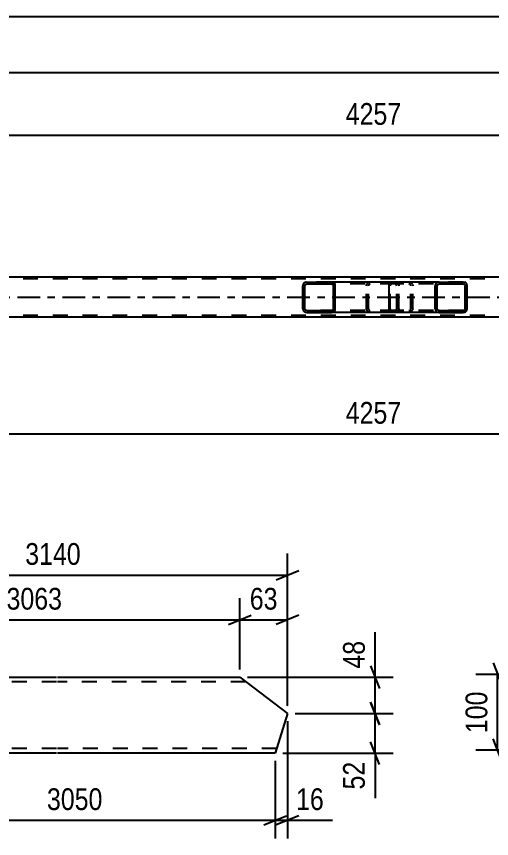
# Model space of a CAD drawing. Header units: millimetres. Extents: x 0 to 841, y 0 to 594.
# Drawn here: x 538.6 to 601.2, y 160.9 to 269.1 of the extents above; entities that cross this region are included whole.
import ezdxf

# ---------------------------------------------------------------- set-up
doc = ezdxf.new("R2010")
doc.units = ezdxf.units.MM
doc.linetypes.add('DXK_LINE_DOT2', pattern=[3.9198, 1.9599, -1.9599])
doc.linetypes.add('DXK_LINE_DOT3', pattern=[5.9187, 2.979, -0.9799, 0.9799, -0.9799])
doc.styles.add('Arial Narrow', font='ARIALN.TTF', dxfattribs={"height": 0.2})

# ---------------------------------------------------------------- blocks, each defined once
blk = doc.blocks.new('Part-103609051-3176 - 3096')
at = {"color": 7, "linetype": 'DXK_LINE_DOT2'}
for p, q in [((768.81, 234.51), (106.7, 234.51)), ((768.81, 229.71), (106.7, 229.71))]:
    blk.add_line(p, q, dxfattribs=at)
at = {"color": 2, "linetype": 'Continuous'}
for p, q in [((669.96, 234.75), (505.69, 234.75)), ((669.96, 229.47), (505.69, 229.47))]:
    blk.add_line(p, q, dxfattribs=at)
at = {"color": 7, "linetype": 'DXK_LINE_DOT3'}
blk.add_line((106.7, 232.11), (768.81, 232.11), dxfattribs=at)
blk = doc.blocks.new('Part-103609051-3283 - 3096')
at = {"linetype": 'Continuous'}
h = blk.add_hatch(dxfattribs=at)
h.set_pattern_fill('', scale=0.7, style=0, pattern_type=0)
h.set_pattern_definition([(45, (597.9045, 233.815), (-1.57154, 1.57154), [])])
h.paths.add_polyline_path([(597.94, 233.63), (597.9, 233.82), (597.8, 233.97), (597.63, 234.07), (597.44, 234.11), (594.26, 234.11), (594.06, 234.07), (593.9, 233.97), (593.79, 233.82), (593.75, 233.63), (593.75, 230.59), (593.79, 230.41), (593.9, 230.25), (594.06, 230.15), (594.26, 230.11), (597.44, 230.11), (597.63, 230.15), (597.8, 230.25), (597.9, 230.41), (597.94, 230.59)])
h.paths.add_polyline_path([(597.67, 230.5), (597.62, 230.42), (597.54, 230.37), (597.44, 230.35), (594.26, 230.35), (594.16, 230.37), (594.08, 230.42), (594.02, 230.5), (594, 230.59), (594, 233.63), (594.02, 233.72), (594.08, 233.8), (594.16, 233.85), (594.26, 233.87), (597.44, 233.87), (597.54, 233.85), (597.62, 233.8), (597.67, 233.72), (597.69, 233.63), (597.69, 230.59)])
at = {"color": 2, "linetype": 'Continuous'}
for p, q in [((587.68, 233.63), (587.7, 233.82)), ((587.7, 233.82), (587.76, 233.97)), ((587.76, 233.97), (587.85, 234.07)), ((587.85, 234.07), (587.95, 234.11)), ((594.26, 234.11), (587.95, 234.11)), ((593.79, 233.82), (593.75, 233.63)), ((594, 233.63), (594.02, 233.72)), ((594.02, 233.72), (594.08, 233.8)), ((594.26, 234.11), (594.06, 234.07)), ((594.08, 233.8), (594.16, 233.85)), ((594.16, 233.85), (594.26, 233.87)), ((594.26, 234.11), (597.44, 234.11)), ((594.26, 233.87), (597.44, 233.87)), ((597.63, 234.07), (597.44, 234.11)), ((597.44, 233.87), (597.54, 233.85)), ((597.54, 233.85), (597.62, 233.8)), ((597.62, 233.8), (597.67, 233.72)), ((597.67, 233.72), (597.69, 233.63)), ((597.94, 233.63), (597.9, 233.82)), ((587.68, 230.59), (587.68, 233.63)), ((593.75, 230.59), (593.75, 233.63)), ((594, 230.59), (594, 233.63)), ((597.69, 230.59), (597.69, 233.63)), ((597.94, 230.59), (597.94, 233.63)), ((587.7, 230.41), (587.68, 230.59)), ((593.75, 230.59), (593.79, 230.41)), ((594.02, 230.5), (594, 230.59)), ((594.08, 230.42), (594.02, 230.5)), ((597.67, 230.5), (597.62, 230.42)), ((597.69, 230.59), (597.67, 230.5)), ((597.9, 230.41), (597.94, 230.59)), ((587.76, 230.25), (587.7, 230.41)), ((587.85, 230.15), (587.76, 230.25)), ((587.95, 230.11), (587.85, 230.15)), ((594.26, 230.11), (587.95, 230.11)), ((594.06, 230.15), (594.26, 230.11)), ((594.16, 230.37), (594.08, 230.42)), ((594.26, 230.35), (594.16, 230.37)), ((594.26, 230.35), (597.44, 230.35)), ((594.26, 230.11), (597.44, 230.11)), ((597.54, 230.37), (597.44, 230.35)), ((597.44, 230.11), (597.63, 230.15)), ((597.62, 230.42), (597.54, 230.37))]:
    blk.add_line(p, q, dxfattribs=at)
at = {"color": 7, "linetype": 'DXK_LINE_DOT2'}
for p, q in [((587.83, 233.72), (587.82, 233.63)), ((587.86, 233.8), (587.83, 233.72)), ((587.9, 233.85), (587.86, 233.8)), ((587.95, 233.87), (587.9, 233.85)), ((597.44, 233.87), (587.95, 233.87)), ((588.95, 233.87), (588.95, 234.11)), ((590.29, 234.11), (590.48, 234.07)), ((590.39, 233.85), (590.29, 233.87)), ((590.47, 233.8), (590.39, 233.85)), ((590.52, 233.72), (590.47, 233.8)), ((590.54, 233.63), (590.52, 233.72)), ((590.75, 233.82), (590.79, 233.63)), ((597.44, 234.11), (594.26, 234.11)), ((587.82, 230.59), (587.82, 233.63)), ((590.54, 230.59), (590.54, 233.63)), ((590.79, 230.59), (590.79, 233.63)), ((587.82, 230.59), (587.83, 230.5)), ((587.83, 230.5), (587.86, 230.42)), ((590.47, 230.42), (590.52, 230.5)), ((590.52, 230.5), (590.54, 230.59)), ((590.79, 230.59), (590.75, 230.41)), ((587.86, 230.42), (587.9, 230.37)), ((587.9, 230.37), (587.95, 230.35)), ((597.44, 230.35), (587.95, 230.35)), ((588.95, 230.11), (588.95, 230.35)), ((590.29, 230.35), (590.39, 230.37)), ((590.48, 230.15), (590.29, 230.11)), ((590.39, 230.37), (590.47, 230.42)), ((597.44, 230.11), (594.26, 230.11))]:
    blk.add_line(p, q, dxfattribs=at)
for centre, start, end in [((590.3, 233.62), 23.8495, 68.8059), ((590.3, 230.61), 291.1941, 336.1505)]:
    blk.add_arc(centre, 0.492, start, end, dxfattribs=at)
at = {"color": 2, "linetype": 'Continuous'}
for centre, start, end in [((594.24, 233.62), 111.194, 156.1505), ((597.45, 233.62), 23.8495, 68.806), ((594.24, 230.61), 203.8495, 248.806), ((597.45, 230.61), 291.194, 336.1505)]:
    blk.add_arc(centre, 0.492, start, end, dxfattribs=at)
blk = doc.blocks.new('Part-103609051-3284 - 3096')
at = {"linetype": 'Continuous'}
h = blk.add_hatch(dxfattribs=at)
h.set_pattern_fill('', scale=0.7, style=0, pattern_type=0)
h.set_pattern_definition([(45, (580.5587, 233.815), (-1.57154, 1.57154), [])])
h.paths.add_polyline_path([(580.6, 233.63), (580.56, 233.82), (580.45, 233.97), (580.28, 234.07), (580.09, 234.11), (576.85, 234.11), (576.66, 234.07), (576.49, 233.97), (576.38, 233.82), (576.34, 233.63), (576.34, 230.59), (576.38, 230.41), (576.49, 230.25), (576.66, 230.15), (576.85, 230.11), (580.09, 230.11), (580.28, 230.15), (580.45, 230.25), (580.56, 230.41), (580.6, 230.59)])
h.paths.add_polyline_path([(580.32, 230.5), (580.27, 230.42), (580.18, 230.37), (580.09, 230.35), (576.85, 230.35), (576.75, 230.37), (576.67, 230.42), (576.62, 230.5), (576.6, 230.59), (576.6, 233.63), (576.62, 233.72), (576.67, 233.8), (576.75, 233.85), (576.85, 233.87), (580.09, 233.87), (580.18, 233.85), (580.27, 233.8), (580.32, 233.72), (580.34, 233.63), (580.34, 230.59)])
at = {"color": 2, "linetype": 'Continuous'}
for p, q in [((576.38, 233.82), (576.34, 233.63)), ((576.6, 233.63), (576.62, 233.72)), ((576.62, 233.72), (576.67, 233.8)), ((576.85, 234.11), (576.66, 234.07)), ((576.67, 233.8), (576.75, 233.85)), ((576.75, 233.85), (576.85, 233.87)), ((576.85, 234.11), (580.09, 234.11)), ((576.85, 233.87), (580.09, 233.87)), ((587.95, 234.11), (580.09, 234.11)), ((580.28, 234.07), (580.09, 234.11)), ((580.09, 233.87), (580.18, 233.85)), ((580.18, 233.85), (580.27, 233.8)), ((580.27, 233.8), (580.32, 233.72)), ((580.32, 233.72), (580.34, 233.63)), ((580.6, 233.63), (580.56, 233.82)), ((576.34, 230.59), (576.34, 233.63)), ((576.6, 230.59), (576.6, 233.63)), ((580.34, 230.59), (580.34, 233.63)), ((580.6, 230.59), (580.6, 233.63)), ((576.34, 230.59), (576.38, 230.41)), ((576.62, 230.5), (576.6, 230.59)), ((576.67, 230.42), (576.62, 230.5)), ((580.32, 230.5), (580.27, 230.42)), ((580.34, 230.59), (580.32, 230.5)), ((580.56, 230.41), (580.6, 230.59)), ((576.66, 230.15), (576.85, 230.11)), ((576.75, 230.37), (576.67, 230.42)), ((576.85, 230.35), (576.75, 230.37)), ((576.85, 230.35), (580.09, 230.35)), ((576.85, 230.11), (580.09, 230.11)), ((580.18, 230.37), (580.09, 230.35)), ((580.09, 230.11), (580.28, 230.15)), ((587.95, 230.11), (580.09, 230.11)), ((580.27, 230.42), (580.18, 230.37))]:
    blk.add_line(p, q, dxfattribs=at)
at = {"color": 7, "linetype": 'DXK_LINE_DOT2'}
for p, q in [((580.09, 234.11), (576.85, 234.11)), ((588.44, 233.87), (576.85, 233.87)), ((584.69, 233.63), (584.73, 233.82)), ((584.97, 233.72), (584.95, 233.63)), ((585.02, 233.8), (584.97, 233.72)), ((585.01, 234.07), (585.2, 234.11)), ((585.1, 233.85), (585.02, 233.8)), ((585.2, 233.87), (585.1, 233.85)), ((588.44, 234.11), (587.95, 234.11)), ((588.44, 234.11), (588.63, 234.07)), ((588.53, 233.85), (588.44, 233.87)), ((588.62, 233.8), (588.53, 233.85)), ((588.67, 233.72), (588.62, 233.8)), ((588.69, 233.63), (588.67, 233.72)), ((588.91, 233.82), (588.95, 233.63)), ((584.69, 230.59), (584.69, 233.63)), ((584.95, 230.59), (584.95, 233.63)), ((588.69, 230.59), (588.69, 233.63)), ((588.95, 230.59), (588.95, 233.63)), ((584.73, 230.41), (584.69, 230.59)), ((584.95, 230.59), (584.97, 230.5)), ((584.97, 230.5), (585.02, 230.42)), ((588.62, 230.42), (588.67, 230.5)), ((588.67, 230.5), (588.69, 230.59)), ((588.95, 230.59), (588.91, 230.41)), ((588.44, 230.35), (576.85, 230.35)), ((580.09, 230.11), (576.85, 230.11)), ((585.2, 230.11), (585.01, 230.15)), ((585.02, 230.42), (585.04, 230.41)), ((585.04, 230.41), (585.1, 230.37)), ((585.1, 230.37), (585.2, 230.35)), ((588.44, 230.11), (587.95, 230.11)), ((588.44, 230.35), (588.53, 230.37)), ((588.63, 230.15), (588.44, 230.11)), ((588.53, 230.37), (588.62, 230.42))]:
    blk.add_line(p, q, dxfattribs=at)
at = {"color": 2, "linetype": 'Continuous'}
for centre, start, end in [((576.83, 233.61), 110.7583, 155.6801), ((580.11, 233.61), 24.3199, 69.2417), ((576.83, 230.61), 204.3199, 249.2417), ((580.11, 230.61), 290.7583, 335.6801)]:
    blk.add_arc(centre, 0.496, start, end, dxfattribs=at)
at = {"color": 7, "linetype": 'DXK_LINE_DOT2'}
for centre, start, end in [((585.18, 233.61), 110.7583, 155.68), ((588.46, 233.61), 24.32, 69.2417), ((585.18, 230.61), 204.32, 249.2417), ((588.46, 230.61), 290.7583, 335.68)]:
    blk.add_arc(centre, 0.496, start, end, dxfattribs=at)
blk = doc.blocks.new('Part-103609051-17125 - 17124')
at = {"color": 2, "linetype": 'Continuous'}
for p, q in [((512.58, 177.7), (513.95, 182.11)), ((513.95, 182.11), (543.92, 182.11)), ((544.02, 182.11), (568.02, 182.11)), ((568.02, 182.11), (574.31, 177.32)), ((519.92, 172.11), (512.58, 177.7)), ((574.31, 177.32), (572.69, 172.11)), ((543.92, 172.11), (519.92, 172.11)), ((572.69, 172.11), (544.02, 172.11))]:
    blk.add_line(p, q, dxfattribs=at)
at = {"color": 7, "linetype": 'DXK_LINE_DOT2'}
for p, q in [((543.92, 181.51), (513.76, 181.51)), ((568.81, 181.51), (544.02, 181.51)), ((543.92, 172.71), (519.13, 172.71)), ((572.87, 172.71), (544.02, 172.71))]:
    blk.add_line(p, q, dxfattribs=at)
blk = doc.blocks.new('StraightDimension-103609051-3450 - 3096')
at = {"color": 7, "linetype": 'Continuous'}
blk.add_line((500.49, 253.45), (670.76, 253.45), dxfattribs=at)
at = {"color": 0}
blk.add_wipeout([(589.88, 254.2), (589.88, 258.4), (581.37, 258.4), (581.37, 254.2)], dxfattribs=at)
at = {"color": 3, "style": 'Arial Narrow'}
blk.add_text('4257', height=2.863, dxfattribs=at).set_placement((581.97, 254.8))
blk = doc.blocks.new('StraightDimension-103609051-3414 - 3096')
at = {"color": 7, "linetype": 'Continuous'}
blk.add_line((96.48, 261.69), (779.03, 261.69), dxfattribs=at)
blk = doc.blocks.new('StraightDimension-103609051-3435 - 3096')
at = {"color": 7, "linetype": 'Continuous'}
blk.add_line((95.84, 269.06), (779.67, 269.06), dxfattribs=at)
blk = doc.blocks.new('StraightDimension-103609051-3565 - 3096')
at = {"color": 7, "linetype": 'Continuous'}
blk.add_line((500.49, 214.12), (670.76, 214.12), dxfattribs=at)
at = {"color": 0}
blk.add_wipeout([(589.88, 214.87), (589.88, 219.07), (581.37, 219.07), (581.37, 214.87)], dxfattribs=at)
at = {"color": 3, "style": 'Arial Narrow'}
blk.add_text('4257', height=2.863, dxfattribs=at).set_placement((581.97, 215.47))
blk = doc.blocks.new('StraightDimension-103609051-17394 - 17108')
at = {"color": 7, "linetype": 'Continuous'}
for p, q in [((601.35, 183.98), (602.55, 180.98)), ((609.28, 182.48), (599.1, 182.48)), ((601.95, 172.48), (601.95, 182.48)), ((602.55, 170.98), (601.35, 173.98)), ((612.92, 172.48), (599.1, 172.48))]:
    blk.add_line(p, q, dxfattribs=at)
at = {"color": 0}
blk.add_wipeout([(601.2, 180.83), (597, 180.83), (597, 174.14), (601.2, 174.14)], dxfattribs=at)
at = {"color": 3, "style": 'Arial Narrow'}
blk.add_text('100', height=2.863, rotation=90.0002, dxfattribs=at).set_placement((600.6, 174.74))
blk = doc.blocks.new('StraightDimension-103609051-17131 - 17124')
at = {"color": 7, "linetype": 'Continuous'}
for p, q in [((512.58, 178.7), (512.58, 198.39)), ((574.31, 178.32), (574.31, 198.39)), ((514.08, 196.14), (511.08, 194.94)), ((572.81, 194.94), (575.81, 196.14)), ((512.58, 195.54), (574.31, 195.54))]:
    blk.add_line(p, q, dxfattribs=at)
at = {"color": 0}
blk.add_wipeout([(547.7, 196.29), (547.7, 200.49), (539.19, 200.49), (539.19, 196.29)], dxfattribs=at)
at = {"color": 3, "style": 'Arial Narrow'}
blk.add_text('3140', height=2.863, dxfattribs=at).set_placement((539.79, 196.89))
blk = doc.blocks.new('StraightDimension-103609051-17182 - 17124')
at = {"color": 7, "linetype": 'Continuous'}
for p, q in [((519.92, 171.11), (519.92, 160.87)), ((572.69, 171.11), (572.69, 160.87)), ((521.42, 163.87), (518.42, 162.67)), ((571.19, 162.67), (574.19, 163.87)), ((519.92, 163.27), (572.69, 163.27))]:
    blk.add_line(p, q, dxfattribs=at)
at = {"color": 0}
blk.add_wipeout([(550.56, 164.02), (550.56, 168.22), (542.05, 168.22), (542.05, 164.02)], dxfattribs=at)
at = {"color": 3, "style": 'Arial Narrow'}
blk.add_text('3050', height=2.863, dxfattribs=at).set_placement((542.65, 164.62))
blk = doc.blocks.new('StraightDimension-103609051-17181 - 17124')
at = {"color": 7, "linetype": 'Continuous'}
for p, q in [((574.31, 176.32), (574.31, 160.87)), ((572.69, 171.11), (572.69, 160.87)), ((571.19, 162.67), (574.19, 163.87)), ((575.81, 163.87), (572.81, 162.67)), ((572.69, 163.27), (574.31, 163.27)), ((574.31, 163.27), (580.22, 163.27)), ((574.31, 163.27), (580.22, 163.27))]:
    blk.add_line(p, q, dxfattribs=at)
at = {"color": 0}
blk.add_wipeout([(579.69, 164.02), (579.69, 168.22), (574.83, 168.22), (574.83, 164.02)], dxfattribs=at)
at = {"color": 3, "style": 'Arial Narrow'}
blk.add_text('16', height=2.863, dxfattribs=at).set_placement((575.43, 164.62))
blk = doc.blocks.new('StraightDimension-103609051-17142 - 17124')
at = {"color": 7, "linetype": 'Continuous'}
for p, q in [((568.02, 183.11), (568.02, 192.5)), ((574.31, 178.32), (574.31, 192.5)), ((566.52, 189.05), (569.52, 190.25)), ((568.02, 189.65), (574.31, 189.65)), ((575.81, 190.25), (572.81, 189.05))]:
    blk.add_line(p, q, dxfattribs=at)
at = {"color": 0}
blk.add_wipeout([(573.59, 190.4), (573.59, 194.6), (568.74, 194.6), (568.74, 190.4)], dxfattribs=at)
at = {"color": 3, "style": 'Arial Narrow'}
blk.add_text('63', height=2.863, dxfattribs=at).set_placement((569.34, 191))
blk = doc.blocks.new('StraightDimension-103609051-17143 - 17124')
at = {"color": 7, "linetype": 'Continuous'}
for p, q in [((513.95, 183.11), (513.95, 192.5)), ((568.02, 183.11), (568.02, 192.5)), ((515.45, 190.25), (512.45, 189.05)), ((513.95, 189.65), (568.02, 189.65)), ((566.52, 189.05), (569.52, 190.25))]:
    blk.add_line(p, q, dxfattribs=at)
at = {"color": 0}
blk.add_wipeout([(545.24, 190.4), (545.24, 194.6), (536.73, 194.6), (536.73, 190.4)], dxfattribs=at)
at = {"color": 3, "style": 'Arial Narrow'}
blk.add_text('3063', height=2.863, dxfattribs=at).set_placement((537.33, 191))
blk = doc.blocks.new('StraightDimension-103609051-17311 - 17124')
at = {"color": 7, "linetype": 'Continuous'}
for p, q in [((585.83, 182.11), (585.83, 188.01)), ((585.83, 182.11), (585.83, 188.01)), ((585.23, 183.61), (586.43, 180.61)), ((569.02, 182.11), (588.23, 182.11)), ((585.83, 177.32), (585.83, 182.11)), ((586.43, 175.82), (585.23, 178.82)), ((575.31, 177.32), (588.23, 177.32))]:
    blk.add_line(p, q, dxfattribs=at)
at = {"color": 0}
blk.add_wipeout([(585.08, 187.49), (580.88, 187.49), (580.88, 182.63), (585.08, 182.63)], dxfattribs=at)
at = {"color": 3, "style": 'Arial Narrow'}
blk.add_text('48', height=2.863, rotation=90.0002, dxfattribs=at).set_placement((584.48, 183.23))
blk = doc.blocks.new('StraightDimension-103609051-17312 - 17124')
at = {"color": 7, "linetype": 'Continuous'}
for p, q in [((585.23, 178.82), (586.43, 175.82)), ((575.31, 177.32), (588.23, 177.32)), ((585.83, 172.11), (585.83, 177.32)), ((586.43, 170.61), (585.23, 173.61)), ((573.69, 172.11), (588.23, 172.11)), ((585.83, 172.11), (585.83, 166.2)), ((585.83, 172.11), (585.83, 166.2))]:
    blk.add_line(p, q, dxfattribs=at)
at = {"color": 0}
blk.add_wipeout([(585.08, 171.58), (580.88, 171.58), (580.88, 166.73), (585.08, 166.73)], dxfattribs=at)
at = {"color": 3, "style": 'Arial Narrow'}
blk.add_text('52', height=2.863, rotation=90.0002, dxfattribs=at).set_placement((584.48, 167.33))

msp = doc.modelspace()

# ---------------------------------------------------------------- block references
for name in ['StraightDimension-103609051-3450 - 3096', 'Part-103609051-3176 - 3096', 'Part-103609051-3284 - 3096', 'Part-103609051-3283 - 3096', 'StraightDimension-103609051-3565 - 3096', 'StraightDimension-103609051-17394 - 17108', 'Part-103609051-17125 - 17124', 'StraightDimension-103609051-17182 - 17124']:
    msp.add_blockref(name, (0, 0))

# ---------------------------------------------------------------- next in the draw order: block references
for name in ['StraightDimension-103609051-3414 - 3096', 'StraightDimension-103609051-17131 - 17124', 'StraightDimension-103609051-17181 - 17124']:
    msp.add_blockref(name, (0, 0))

# ---------------------------------------------------------------- next in the draw order: block references
for name in ['StraightDimension-103609051-3435 - 3096', 'StraightDimension-103609051-17142 - 17124']:
    msp.add_blockref(name, (0, 0))

# ---------------------------------------------------------------- next in the draw order: block references
msp.add_blockref('StraightDimension-103609051-17143 - 17124', (0, 0))

# ---------------------------------------------------------------- next in the draw order: block references
msp.add_blockref('StraightDimension-103609051-17311 - 17124', (0, 0))

# ---------------------------------------------------------------- next in the draw order: block references
msp.add_blockref('StraightDimension-103609051-17312 - 17124', (0, 0))

doc.saveas('drawing.dxf')
